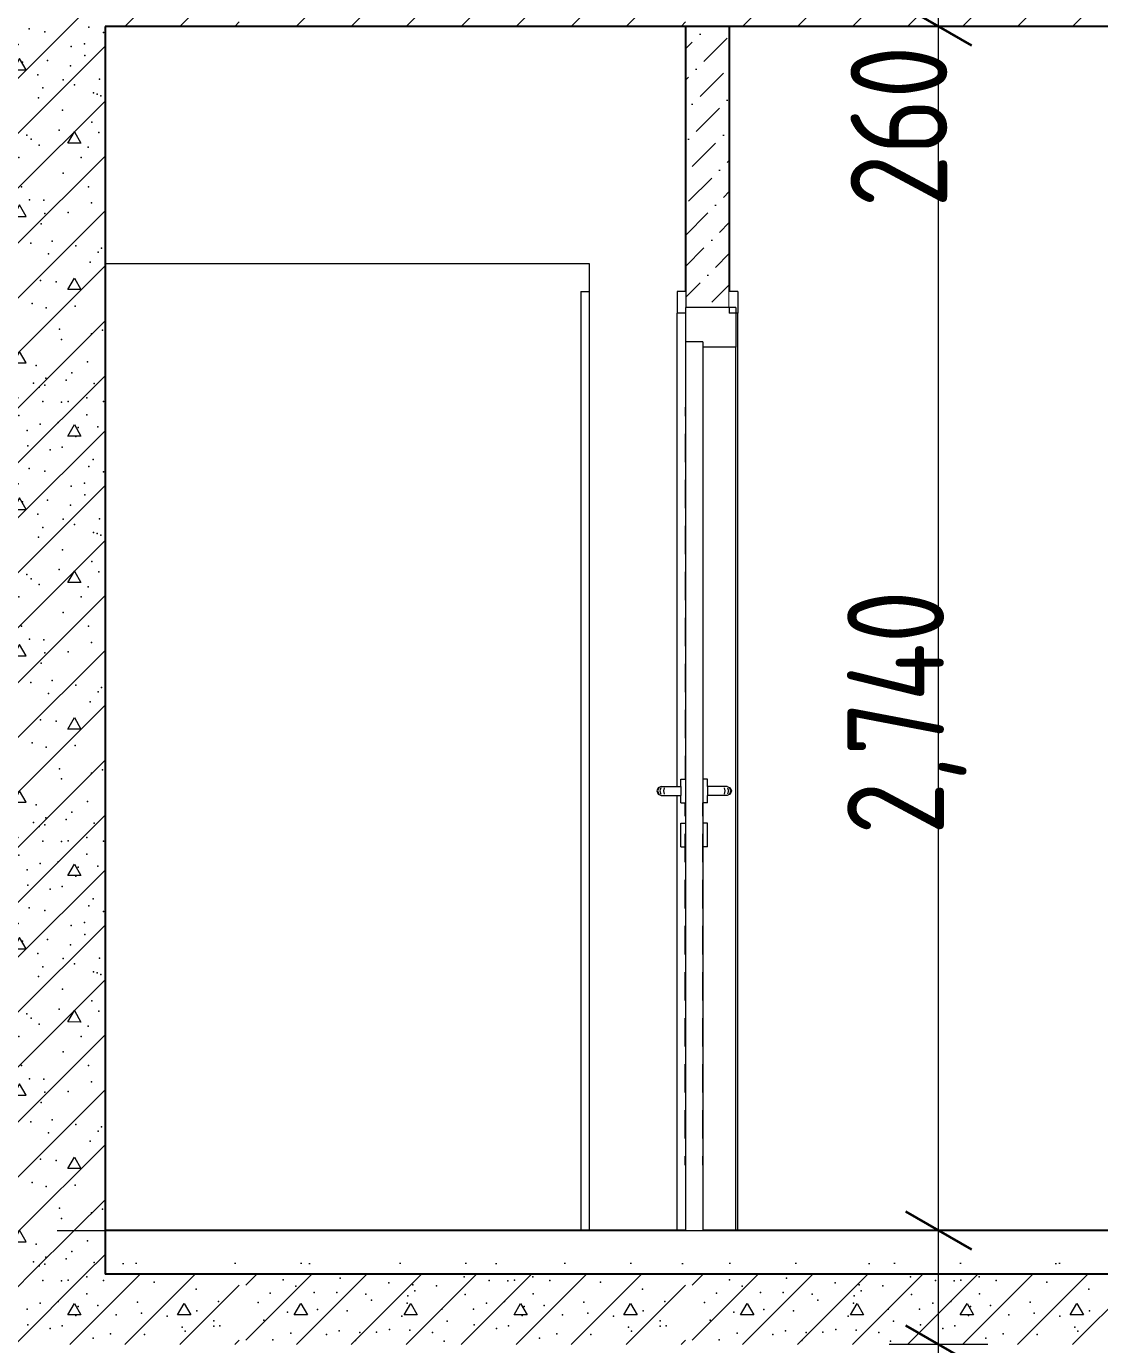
# Model space of a CAD drawing. Header units: millimetres. Extents: x 18162 to 7085488, y 72188 to 247925.
# Drawn here: x 3678250 to 3680691, y 109858 to 112858 of the extents above; entities that cross this region are included whole.
import ezdxf

# ---------------------------------------------------------------- set-up
doc = ezdxf.new("R2010")
doc.units = ezdxf.units.MM
doc.header["$MEASUREMENT"] = 0
doc.linetypes.add('Dot & Dashed', pattern=[670.277762, 317.5, -176.388889, 0, -176.388874])
doc.linetypes.add('Wipeout_Contour', pattern=[1000, 0, -1000])
doc.layers.add('Archicad Doors', color=7, linetype='Continuous')
doc.layers.add('Structural - Bearing', color=7, linetype='Continuous')
doc.styles.add('GENERATED_STYLE_3', font='', dxfattribs={"width": 0.8})
doc.styles.get('GENERATED_STYLE_3').set_extended_font_data('ISOCPEUR MON')
doc.dimstyles.new('GENERATED_STYLE__5', dxfattribs={"dimtxt": 220.000005, "dimasz": 114, "dimexe": 0.18, "dimexo": 150, "dimgap": 0, "dimtad": 1, "dimdec": 0, "dimzin": 0, "dimdsep": 46, "dimtxsty": 'GENERATED_STYLE_3', "dimblk": 'ARROWHEAD_2', "dimblk1": 'ARROWHEAD_2', "dimblk2": 'ARROWHEAD_2', "dimcen": 0.09, "dimclrd": 13, "dimclre": 13, "dimclrt": 13, "dimadec": 0, "dimazin": 0, "dimtfac": 1, "dimtdec": 4, "dimtmove": 0, "dimatfit": 3, "dimfxl": 1, "dimtolj": 1, "dimtzin": 0, "dimarcsym": 0})

# ---------------------------------------------------------------- blocks, each defined once
blk = doc.blocks.new('*X820', base_point=(3761974.7, 95118))
at = {"layer": 'Structural - Bearing', "color": 7, "linetype": 'Continuous', "lineweight": 9}
for p, q in [((3678229.1, 109862.9), (3678384.2, 110018)), ((3678229.1, 109987.9), (3678259.2, 110018)), ((3678349.2, 109858), (3678509.2, 110018)), ((3678474.2, 109858), (3678634.2, 110018)), ((3678749.5, 109993.2), (3678774.3, 110018)), ((3678749.5, 109868.2), (3678899.3, 110018)), ((3678864.3, 109858), (3679024.3, 110018)), ((3678989.3, 109858), (3679149.3, 110018)), ((3679114.3, 109858), (3679274.3, 110018)), ((3679239.3, 109858), (3679399.3, 110018)), ((3679364.3, 109858), (3679524.3, 110018)), ((3679489.3, 109858), (3679649.3, 110018)), ((3679764.7, 109993.2), (3679789.4, 110018)), ((3679764.7, 109868.2), (3679914.4, 110018)), ((3679879.4, 109858), (3680039.4, 110018)), ((3680004.4, 109858), (3680164.4, 110018)), ((3680129.4, 109858), (3680289.4, 110018)), ((3680254.4, 109858), (3680414.4, 110018)), ((3680379.4, 109858), (3680539.4, 110018)), ((3680504.4, 109858), (3680664.4, 110018)), ((3678599.2, 109858), (3678734.4, 109993.2)), ((3679614.3, 109858), (3679749.5, 109993.2)), ((3680629.4, 109858), (3680764.7, 109993.2)), ((3678344.3, 109925.6), (3678359.4, 109951.6)), ((3678359.4, 109951.6), (3678374.3, 109925.5)), ((3678594.3, 109925.6), (3678609.4, 109951.6)), ((3678609.4, 109951.6), (3678624.3, 109925.5)), ((3678859.4, 109925.6), (3678874.5, 109951.6)), ((3678874.5, 109951.6), (3678889.4, 109925.5)), ((3679109.4, 109925.6), (3679124.5, 109951.6)), ((3679124.5, 109951.6), (3679139.4, 109925.5)), ((3679359.4, 109925.6), (3679374.5, 109951.6)), ((3679374.5, 109951.6), (3679389.4, 109925.5)), ((3679609.4, 109925.6), (3679624.5, 109951.6)), ((3679624.5, 109951.6), (3679639.4, 109925.5)), ((3679874.5, 109925.6), (3679889.7, 109951.6)), ((3679889.7, 109951.6), (3679904.6, 109925.5)), ((3680124.5, 109925.6), (3680139.7, 109951.6)), ((3680139.7, 109951.6), (3680154.6, 109925.5)), ((3680374.5, 109925.6), (3680389.7, 109951.6)), ((3680389.7, 109951.6), (3680404.6, 109925.5)), ((3680624.5, 109925.6), (3680639.7, 109951.6)), ((3680639.7, 109951.6), (3680654.6, 109925.5)), ((3678374.3, 109925.5), (3678344.3, 109925.6)), ((3678624.3, 109925.5), (3678594.3, 109925.6)), ((3678889.4, 109925.5), (3678859.4, 109925.6)), ((3679139.4, 109925.5), (3679109.4, 109925.6)), ((3679389.4, 109925.5), (3679359.4, 109925.6)), ((3679639.4, 109925.5), (3679609.4, 109925.6)), ((3679904.6, 109925.5), (3679874.5, 109925.6)), ((3680154.6, 109925.5), (3680124.5, 109925.6)), ((3680404.6, 109925.5), (3680374.5, 109925.6)), ((3680654.6, 109925.5), (3680624.5, 109925.6)), ((3678724.2, 109858), (3678734.4, 109868.2)), ((3679739.3, 109858), (3679749.5, 109868.2))]:
    blk.add_line(p, q, dxfattribs=at)
for p in [(3678387.4, 110012.3), (3679246.2, 110012.3), (3679402.5, 110012.3), (3680261.3, 110012.3), (3680417.6, 110012.3), (3678287.9, 110004.1), (3678330.2, 110003.1), (3678345.6, 110004.6), (3678425.6, 110004.1), (3678541.1, 109999.9), (3678636.2, 109984.5), (3678834.2, 110005.4), (3678863.4, 109990.9), (3678964.3, 110009.3), (3679075, 109999), (3679129, 109993.8), (3679134.1, 109980.2), (3679183.1, 109992.2), (3679303, 110004.1), (3679345.3, 110003.1), (3679360.8, 110004.6), (3679440.8, 110004.1), (3679556.2, 109999.9), (3679651.3, 109984.5), (3679849.4, 110005.4), (3679878.5, 109990.9), (3679979.4, 110009.3), (3680090.2, 109999), (3680144.1, 109993.8), (3680149.2, 109980.2), (3680198.2, 109992.2), (3680318.1, 110004.1), (3680360.4, 110003.1), (3680375.9, 110004.6), (3680455.9, 110004.1), (3680571.4, 109999.9), (3680666.4, 109984.5), (3678281.4, 109952.6), (3678322.6, 109956.5), (3678388.1, 109973.8), (3678502.8, 109954.5), (3678687.1, 109956.5), (3678777.6, 109953.9), (3678804.6, 109975.4), (3678904.9, 109976.8), (3678956.6, 109976.4), (3679022.3, 109972.5), (3679035.2, 109959.1), (3679116.3, 109952.6), (3679118.2, 109969.1), (3679248, 109972.1), (3679296.5, 109952.6), (3679337.8, 109956.5), (3679403.2, 109973.8), (3679517.9, 109954.5), (3679702.2, 109956.5), (3679792.7, 109953.9), (3679819.7, 109975.4), (3679920, 109976.8), (3679971.8, 109976.4), (3680037.4, 109972.5), (3680050.4, 109959.1), (3680131.4, 109952.6), (3680133.3, 109969.1), (3680263.1, 109972.1), (3680311.7, 109952.6), (3680352.9, 109956.5), (3680418.3, 109973.8), (3680533, 109954.5), (3678251.8, 109938.5), (3678362.5, 109924.3), (3678367.7, 109944.9), (3678412.8, 109946.8), (3678454.5, 109925.6), (3678512.4, 109929.9), (3678570.7, 109922.5), (3678638.1, 109934.6), (3678844.5, 109932), (3678912.1, 109937.8), (3678979.7, 109934.6), (3679104.3, 109922.7), (3679195.4, 109939.1), (3679266.9, 109938.5), (3679377.7, 109924.3), (3679382.8, 109944.9), (3679428, 109946.8), (3679469.6, 109925.6), (3679527.5, 109929.9), (3679585.9, 109922.5), (3679653.2, 109934.6), (3679859.7, 109932), (3679927.3, 109937.8), (3679994.9, 109934.6), (3680119.4, 109922.7), (3680210.5, 109939.1), (3680282, 109938.5), (3680392.8, 109924.3), (3680397.9, 109944.9), (3680443.1, 109946.8), (3680484.7, 109925.6), (3680542.7, 109929.9), (3680601, 109922.5), (3680668.4, 109934.6), (3678253.5, 109903.3), (3678304.2, 109894.4), (3678331.8, 109900.5), (3678604.6, 109897.9), (3678676.3, 109911.9), (3678676.5, 109900.1), (3678690.3, 109901.1), (3678790.6, 109913.4), (3679076.3, 109892.1), (3679122.7, 109890.8), (3679207.7, 109911.4), (3679268.6, 109903.3), (3679319.3, 109894.4), (3679347, 109900.5), (3679619.7, 109897.9), (3679691.5, 109911.9), (3679691.6, 109900.1), (3679705.4, 109901.1), (3679805.7, 109913.4), (3680091.5, 109892.1), (3680137.8, 109890.8), (3680222.8, 109911.4), (3680283.8, 109903.3), (3680334.5, 109894.4), (3680362.1, 109900.5), (3680634.9, 109897.9), (3678402, 109872.4), (3678441.5, 109882.5), (3678518.7, 109881), (3678611.4, 109888.7), (3678810.6, 109868.6), (3678852.1, 109884.1), (3678933, 109881.4), (3678961.7, 109889.5), (3678999.2, 109867.1), (3679008.4, 109885.6), (3679046.3, 109886.6), (3679173.8, 109885.3), (3679200.4, 109865.8), (3679417.2, 109872.4), (3679456.6, 109882.5), (3679533.8, 109881), (3679626.6, 109888.7), (3679825.8, 109868.6), (3679867.2, 109884.1), (3679948.1, 109881.4), (3679976.8, 109889.5), (3680014.3, 109867.1), (3680023.6, 109885.6), (3680061.4, 109886.6), (3680188.9, 109885.3), (3680215.5, 109865.8), (3680432.3, 109872.4), (3680471.7, 109882.5), (3680549, 109881), (3680641.7, 109888.7)]:
    blk.add_point(p, dxfattribs=at)
blk = doc.blocks.new('*X833', base_point=(3761974.7, 95118))
at = {"layer": 'Structural - Bearing', "color": 7, "linetype": 'Continuous', "lineweight": 9}
for p, q in [((3678349.1, 112858), (3678509.1, 113018)), ((3678474.1, 112858), (3678634.1, 113018)), ((3678864.2, 112858), (3679024.2, 113018)), ((3678989.2, 112858), (3679149.2, 113018)), ((3679114.2, 112858), (3679274.2, 113018)), ((3679239.2, 112858), (3679399.2, 113018)), ((3679364.2, 112858), (3679524.2, 113018)), ((3679489.2, 112858), (3679649.2, 113018)), ((3679879.4, 112858), (3680039.4, 113018)), ((3680004.4, 112858), (3680164.4, 113018)), ((3680129.4, 112858), (3680289.4, 113018)), ((3680254.4, 112858), (3680414.4, 113018)), ((3680379.4, 112858), (3680539.4, 113018)), ((3680504.4, 112858), (3680664.4, 113018)), ((3678599.1, 112858), (3678734.4, 112993.3)), ((3679614.2, 112858), (3679749.5, 112993.3)), ((3680629.4, 112858), (3680764.7, 112993.3)), ((3678724.1, 112858), (3678734.4, 112868.3)), ((3679739.2, 112858), (3679749.5, 112868.3))]:
    blk.add_line(p, q, dxfattribs=at)
blk = doc.blocks.new('*X996', base_point=(3761974.7, 95118))
at = {"layer": 'Structural - Bearing', "color": 7, "linetype": 'Continuous', "lineweight": 9}
for p, q in [((3678229.1, 112737.9), (3678349.1, 112858)), ((3678229.1, 112612.9), (3678429.1, 112812.9)), ((3678234.4, 112785), (3678229.1, 112775.6)), ((3678249.5, 112759), (3678234.4, 112785)), ((3678229.1, 112758.9), (3678249.5, 112759)), ((3678229.1, 112487.9), (3678429.1, 112687.9)), ((3678344.3, 112592.3), (3678359.4, 112618.3)), ((3678374.3, 112592.3), (3678344.3, 112592.3)), ((3678359.4, 112618.3), (3678374.3, 112592.3)), ((3678229.1, 112362.9), (3678429.1, 112562.9)), ((3678234.4, 112451.6), (3678229.1, 112442.3)), ((3678249.5, 112425.6), (3678234.4, 112451.6)), ((3678229.1, 112237.9), (3678429.1, 112437.9)), ((3678229.1, 112425.6), (3678249.5, 112425.6)), ((3678234.4, 112118.3), (3678429.1, 112312.9)), ((3678344.3, 112259), (3678359.4, 112285)), ((3678359.4, 112285), (3678374.3, 112258.9)), ((3678374.3, 112258.9), (3678344.3, 112259)), ((3678359.4, 112118.3), (3678429.1, 112187.9)), ((3678229.1, 111987.9), (3678359.4, 112118.3)), ((3678229.1, 112112.9), (3678234.4, 112118.3)), ((3678234.4, 112118.3), (3678229.1, 112108.9)), ((3678249.5, 112092.3), (3678234.4, 112118.3)), ((3678229.1, 112092.3), (3678249.5, 112092.3)), ((3678229.1, 111862.9), (3678429.1, 112062.9)), ((3678229.1, 111737.9), (3678429.1, 111937.9)), ((3678344.3, 111925.6), (3678359.4, 111951.6)), ((3678359.4, 111951.6), (3678374.3, 111925.6)), ((3678374.3, 111925.6), (3678344.3, 111925.6)), ((3678229.1, 111612.9), (3678429.1, 111812.9)), ((3678234.4, 111785), (3678229.1, 111775.6)), ((3678249.5, 111758.9), (3678234.4, 111785)), ((3678229.1, 111758.9), (3678249.5, 111758.9)), ((3678229.1, 111487.9), (3678429.1, 111687.9)), ((3678344.3, 111592.3), (3678359.4, 111618.3)), ((3678359.4, 111618.3), (3678374.3, 111592.2)), ((3678374.3, 111592.2), (3678344.3, 111592.3)), ((3678229.1, 111362.9), (3678429.1, 111562.9)), ((3678234.4, 111451.6), (3678229.1, 111442.3)), ((3678249.5, 111425.6), (3678234.4, 111451.6)), ((3678229.1, 111237.9), (3678429.1, 111437.9)), ((3678229.1, 111425.6), (3678249.5, 111425.6)), ((3678234.4, 111118.3), (3678429.1, 111312.9)), ((3678344.3, 111258.9), (3678359.4, 111285)), ((3678359.4, 111285), (3678374.3, 111258.9)), ((3678374.3, 111258.9), (3678344.3, 111258.9)), ((3678359.4, 111118.3), (3678429.1, 111187.9)), ((3678229.1, 110987.9), (3678359.4, 111118.3)), ((3678229.1, 111112.9), (3678234.4, 111118.3)), ((3678234.4, 111118.3), (3678229.1, 111108.9)), ((3678229.1, 111092.2), (3678249.5, 111092.3)), ((3678249.5, 111092.3), (3678234.4, 111118.3)), ((3678229.1, 110862.9), (3678429.1, 111062.9)), ((3678344.3, 110925.6), (3678359.4, 110951.6)), ((3678359.4, 110951.6), (3678374.3, 110925.6)), ((3678229.1, 110737.9), (3678429.1, 110937.9)), ((3678374.3, 110925.6), (3678344.3, 110925.6)), ((3678229.1, 110612.9), (3678429.1, 110812.9)), ((3678234.4, 110784.9), (3678229.1, 110775.6)), ((3678249.5, 110758.9), (3678234.4, 110784.9)), ((3678229.1, 110758.9), (3678249.5, 110758.9)), ((3678229.1, 110487.9), (3678429.1, 110687.9)), ((3678344.3, 110592.3), (3678359.4, 110618.3)), ((3678359.4, 110618.3), (3678374.3, 110592.2)), ((3678374.3, 110592.2), (3678344.3, 110592.3)), ((3678229.1, 110362.9), (3678429.1, 110562.9)), ((3678234.4, 110451.6), (3678229.1, 110442.3)), ((3678229.1, 110237.9), (3678429.1, 110437.9)), ((3678249.5, 110425.6), (3678234.4, 110451.6)), ((3678229.1, 110425.6), (3678249.5, 110425.6)), ((3678234.4, 110118.3), (3678429.1, 110312.9)), ((3678344.3, 110258.9), (3678359.4, 110284.9)), ((3678359.4, 110284.9), (3678374.3, 110258.9)), ((3678374.3, 110258.9), (3678344.3, 110258.9)), ((3678359.4, 110118.3), (3678429.1, 110187.9)), ((3678234.4, 110118.3), (3678229.1, 110108.9)), ((3678229.1, 110112.9), (3678234.4, 110118.2)), ((3678249.5, 110092.2), (3678234.4, 110118.3)), ((3678259.2, 110018), (3678359.4, 110118.2)), ((3678229.1, 110092.2), (3678249.5, 110092.2)), ((3678384.2, 110018), (3678429.1, 110062.9))]:
    blk.add_line(p, q, dxfattribs=at)
for p in [(3678256.9, 112852.2), (3678292, 112845.7), (3678392, 112856.3), (3678426, 112843.9), (3678231.3, 112816.8), (3678352.5, 112811.9), (3678382.6, 112818.3), (3678241.5, 112776.2), (3678298.2, 112780.1), (3678383.1, 112791.7), (3678276.3, 112747.9), (3678350.3, 112768.2), (3678287.4, 112717.9), (3678333.6, 112736.7), (3678360, 112724.7), (3678416.6, 112737.6), (3678277.7, 112695.6), (3678402.8, 112706.4), (3678411, 112703.8), (3678419.8, 112700.2), (3678332.1, 112667), (3678325.2, 112621.7), (3678399.5, 112640.2), (3678251, 112610.6), (3678260.8, 112601.1), (3678415.2, 112616.8), (3678279.5, 112587.6), (3678390.5, 112582.8), (3678232.8, 112559.6), (3678375, 112559.7), (3678334.3, 112524.3), (3678239, 112493.1), (3678391.7, 112493.1), (3678257.5, 112463.3), (3678290, 112462.2), (3678398.2, 112456.1), (3678292, 112432.4), (3678345.6, 112434.4), (3678283.6, 112408.9), (3678260.7, 112364.9), (3678309.1, 112369.4), (3678362.6, 112358.7), (3678421.4, 112353.4), (3678300.8, 112340.2), (3678395.7, 112321.1), (3678413.8, 112343.8), (3678282.3, 112279.9), (3678317.8, 112276.8), (3678263.7, 112227.4), (3678295.2, 112217.6), (3678295.2, 112217.6), (3678361.1, 112221.2), (3678325.6, 112168.6), (3678330.2, 112145.5), (3678398.1, 112158.3), (3678423.5, 112166.3), (3678272.5, 112086.5), (3678389.6, 112094.3), (3678294.7, 112057.2), (3678340.6, 112053.1), (3678353.5, 112069.8), (3678266.8, 112046.4), (3678279.2, 112037.1), (3678292.6, 112041.2), (3678404.6, 112045), (3678231.1, 112012.3), (3678287.9, 112004.2), (3678330.2, 112003.1), (3678345.6, 112004.6), (3678387.4, 112012.4), (3678425.6, 112004.2), (3678232.8, 111972.2), (3678388.1, 111973.8), (3678251.8, 111938.5), (3678281.4, 111952.7), (3678322.6, 111956.5), (3678367.7, 111944.9), (3678412.8, 111946.8), (3678253.5, 111903.3), (3678331.8, 111900.6), (3678362.5, 111924.3), (3678304.2, 111894.5), (3678402, 111872.5), (3678256.9, 111852.2), (3678292, 111845.7), (3678392, 111856.3), (3678426, 111843.9), (3678231.3, 111816.8), (3678352.5, 111811.8), (3678382.6, 111818.3), (3678298.2, 111780.1), (3678383.1, 111791.7), (3678241.5, 111776.2), (3678350.3, 111768.2), (3678276.3, 111747.9), (3678333.6, 111736.7), (3678360, 111724.7), (3678416.6, 111737.6), (3678277.7, 111695.6), (3678287.4, 111717.9), (3678402.8, 111706.4), (3678411, 111703.8), (3678419.8, 111700.2), (3678332.1, 111667), (3678399.5, 111640.1), (3678251, 111610.6), (3678260.8, 111601.1), (3678325.2, 111621.7), (3678415.2, 111616.8), (3678279.5, 111587.6), (3678390.5, 111582.8), (3678232.8, 111559.6), (3678375, 111559.7), (3678334.3, 111524.2), (3678239, 111493.1), (3678391.7, 111493.1), (3678257.5, 111463.3), (3678290, 111462.2), (3678398.2, 111456), (3678292, 111432.4), (3678345.6, 111434.4), (3678283.6, 111408.9), (3678260.7, 111364.9), (3678309.1, 111369.3), (3678300.8, 111340.1), (3678362.6, 111358.7), (3678413.8, 111343.7), (3678421.4, 111353.4), (3678395.7, 111321.1), (3678282.3, 111279.9), (3678317.8, 111276.8), (3678263.7, 111227.3), (3678295.2, 111217.6), (3678295.2, 111217.6), (3678361.1, 111221.2), (3678325.6, 111168.6), (3678398.1, 111158.3), (3678423.5, 111166.3), (3678330.2, 111145.4), (3678389.6, 111094.2), (3678272.5, 111086.5), (3678353.5, 111069.8), (3678266.8, 111046.3), (3678279.2, 111037.1), (3678292.6, 111041.1), (3678294.7, 111057.2), (3678340.6, 111053.1), (3678404.6, 111045), (3678231.1, 111012.3), (3678287.9, 111004.1), (3678330.2, 111003.1), (3678345.6, 111004.6), (3678387.4, 111012.3), (3678425.6, 111004.1), (3678232.8, 110972.2), (3678388.1, 110973.8), (3678281.4, 110952.6), (3678322.6, 110956.5), (3678367.7, 110944.9), (3678412.8, 110946.8), (3678251.8, 110938.5), (3678362.5, 110924.3), (3678253.5, 110903.3), (3678304.2, 110894.5), (3678331.8, 110900.5), (3678256.9, 110852.2), (3678392, 110856.3), (3678402, 110872.4), (3678292, 110845.6), (3678426, 110843.9), (3678231.3, 110816.7), (3678352.5, 110811.8), (3678382.6, 110818.3), (3678383.1, 110791.7), (3678241.5, 110776.2), (3678298.2, 110780.1), (3678350.3, 110768.2), (3678276.3, 110747.9), (3678333.6, 110736.7), (3678416.6, 110737.6), (3678287.4, 110717.9), (3678360, 110724.7), (3678402.8, 110706.4), (3678411, 110703.8), (3678419.8, 110700.2), (3678277.7, 110695.6), (3678332.1, 110667), (3678399.5, 110640.1), (3678251, 110610.5), (3678325.2, 110621.7), (3678415.2, 110616.7), (3678260.8, 110601.1), (3678279.5, 110587.5), (3678390.5, 110582.7), (3678232.8, 110559.6), (3678375, 110559.6), (3678334.3, 110524.2), (3678239, 110493.1), (3678391.7, 110493.1), (3678257.5, 110463.2), (3678290, 110462.2), (3678292, 110432.4), (3678345.6, 110434.4), (3678398.2, 110456), (3678283.6, 110408.9), (3678260.7, 110364.9), (3678300.8, 110340.1), (3678309.1, 110369.3), (3678362.6, 110358.7), (3678413.8, 110343.7), (3678421.4, 110353.4), (3678395.7, 110321.1), (3678282.3, 110279.9), (3678317.8, 110276.8), (3678263.7, 110227.3), (3678361.1, 110221.1), (3678295.2, 110217.6), (3678295.2, 110217.6), (3678325.6, 110168.6), (3678423.5, 110166.3), (3678330.2, 110145.4), (3678398.1, 110158.3), (3678272.5, 110086.5), (3678389.6, 110094.2), (3678266.8, 110046.3), (3678292.6, 110041.1), (3678294.7, 110057.1), (3678340.6, 110053.1), (3678353.5, 110069.8), (3678404.6, 110045), (3678279.2, 110037)]:
    blk.add_point(p, dxfattribs=at)
blk = doc.blocks.new('*D1093', base_point=(3761974.7, 95118))
at = {"color": 12, "linetype": 'Continuous', "lineweight": 35}
for p, q in [((3680249.8, 109901.3), (3680399.8, 109814.7)), ((3680249.8, 107161.3), (3680399.8, 107074.7))]:
    blk.add_line(p, q, dxfattribs=at)
at = {"color": 13, "linetype": 'Continuous', "lineweight": 13}
for p, q in [((3680437.3, 109858), (3680212.3, 109858)), ((3680324.8, 107118), (3680324.8, 109858)), ((3680437.3, 107118), (3680212.3, 107118)), ((3680324.8, 106858), (3680324.8, 107118))]:
    blk.add_line(p, q, dxfattribs=at)
at = {"color": 13, "lineweight": 13, "char_height": 220, "attachment_point": 7, "rotation": 90, "style": 'GENERATED_STYLE_3'}
for s, insert in [('\\A1;{\\pql;\\fISOCPEUR MON|b0|i0|c0|p0;\\W0.800000;260}', (3680344.7, 109445.8)), ('\\A1;{\\pql;\\fISOCPEUR MON|b0|i0|c0|p0;\\W0.800000;2,740}', (3680388.6, 108018.2))]:
    blk.add_mtext(s, dxfattribs=dict(at, insert=insert))
blk = doc.blocks.new('ARROWHEAD_2')
at = {"color": 0, "linetype": 'Continuous', "lineweight": 0}
for p, q in [((-0.378, -0.655), (0.378, 0.655)), ((0, 0), (-1, 0))]:
    blk.add_line(p, q, dxfattribs=at)
blk = doc.blocks.new('*D1094', base_point=(3761974.7, 95118))
at = {"color": 12, "linetype": 'Continuous', "lineweight": 35}
for p, q in [((3680249.8, 110161.3), (3680399.8, 110074.7)), ((3680249.8, 109901.3), (3680399.8, 109814.7))]:
    blk.add_line(p, q, dxfattribs=at)
at = {"color": 13, "linetype": 'Continuous', "lineweight": 13}
blk.add_line((3680324.8, 109858), (3680324.8, 110118), dxfattribs=at)
blk = doc.blocks.new('*D1095', base_point=(3761974.7, 95118))
at = {"color": 12, "linetype": 'Continuous', "lineweight": 35}
for p, q in [((3680249.8, 112901.3), (3680399.8, 112814.7)), ((3680249.8, 110161.3), (3680399.8, 110074.7))]:
    blk.add_line(p, q, dxfattribs=at)
at = {"color": 13, "linetype": 'Continuous', "lineweight": 13}
for p, q in [((3680437.3, 112858), (3680212.3, 112858)), ((3680324.8, 110118), (3680324.8, 112858)), ((3680437.3, 110118), (3680212.3, 110118)), ((3680324.8, 109858), (3680324.8, 110118))]:
    blk.add_line(p, q, dxfattribs=at)
at = {"color": 13, "lineweight": 13, "char_height": 220, "attachment_point": 7, "rotation": 90, "style": 'GENERATED_STYLE_3'}
for s, insert in [('\\A1;{\\pql;\\fISOCPEUR MON|b0|i0|c0|p0;\\W0.800000;260}', (3680344.7, 112445.8)), ('\\A1;{\\pql;\\fISOCPEUR MON|b0|i0|c0|p0;\\W0.800000;2,740}', (3680388.6, 111018.2))]:
    blk.add_mtext(s, dxfattribs=dict(at, insert=insert))
blk = doc.blocks.new('*D1096', base_point=(3761974.7, 95118))
at = {"color": 12, "linetype": 'Continuous', "lineweight": 35}
for p, q in [((3680249.8, 113161.3), (3680399.8, 113074.7)), ((3680249.8, 112901.3), (3680399.8, 112814.7))]:
    blk.add_line(p, q, dxfattribs=at)
at = {"color": 13, "linetype": 'Continuous', "lineweight": 13}
blk.add_line((3680324.8, 112858), (3680324.8, 113118), dxfattribs=at)

msp = doc.modelspace()

# ---------------------------------------------------------------- hatches: boundary and pattern name
at = {"layer": 'Structural - Bearing', "linetype": 'Continuous', "lineweight": 9}
h = msp.add_hatch(dxfattribs=at)
h.set_pattern_fill('Dot___Dashed_0003', style=0, pattern_type=2)
h.set_pattern_definition([(45, (3761974.73, 95118.01), (-70.71068, 70.71068), [75, -25, 0, -25]), (45, (3761983.57, 95197.56), (-70.71068, 70.71068), [75, -25, 0, -25])])
h.paths.add_polyline_path([(3679749.1, 112218), (3679849.1, 112218), (3679849.1, 112858), (3679749.1, 112858)])
h = msp.add_hatch(dxfattribs=at)
h.set_pattern_fill('Lightweight_Concrete_0003', style=0, pattern_type=2)
h.set_pattern_definition([(0, (3761974.7, 95118), (0, 779.423), [48.75, -401.25]), (0, (3762199.7, 95507.7), (0, 779.423), [48.75, -401.25]), (60, (3761974.7, 95118), (-675, 389.7114), [48.75, -401.25]), (60, (3762424.7, 95118), (-675, 389.7114), [48.75, -401.25]), (120, (3762023.5, 95118), (675, 389.7114), [48.75, -401.25]), (120, (3762473.5, 95118), (675, 389.7114), [48.75, -401.25]), (0, (3761974.73, 95193), (0, 150), [0, -150, 0, -225]), (45, (3762049.73, 95193), (-106.06602, 106.06602), [0, -112.5, 0, -187.5])])
h.paths.add_polyline_path([(3683229.1, 110118), (3678429.1, 110118), (3678429.1, 110018), (3683229.1, 110018)])

# ---------------------------------------------------------------- linework, layer by layer
at = {"layer": 'Archicad Doors', "color": 7, "linetype": 'Continuous', "lineweight": 9}
for p, q in [((3678429.1, 112318), (3679530.4, 112318)), ((3679530.4, 112318), (3679530.4, 110118)), ((3679511.4, 112255), (3679511.4, 110118)), ((3679511.4, 112255), (3679530.4, 112255)), ((3679687, 111125.1), (3679684.1, 111118)), ((3679688.5, 111125.1), (3679685.8, 111118)), ((3679694.1, 111128), (3679687, 111125.1)), ((3679693.4, 111125.1), (3679691.2, 111118)), ((3679694.1, 111128), (3679695.2, 111128)), ((3679695.2, 111128), (3679698.4, 111128)), ((3679698.4, 111128), (3679703.3, 111128)), ((3679700.6, 111125.1), (3679699.4, 111118)), ((3679703.3, 111128), (3679709.1, 111128)), ((3679834.8, 111128), (3679829.1, 111128)), ((3679839.7, 111128), (3679834.8, 111128)), ((3679837.6, 111125.1), (3679838.7, 111118)), ((3679842.9, 111128), (3679839.7, 111128)), ((3679844.1, 111128), (3679842.9, 111128)), ((3679844.1, 111128), (3679851.1, 111125.1)), ((3679844.8, 111125.1), (3679846.9, 111118)), ((3679849.6, 111125.1), (3679852.3, 111118)), ((3679851.1, 111125.1), (3679854.1, 111118)), ((3679684.1, 111118), (3679687, 111110.9)), ((3679685.8, 111118), (3679688.5, 111110.9)), ((3679687, 111110.9), (3679694.1, 111108)), ((3679691.2, 111118), (3679693.4, 111110.9)), ((3679694.1, 111108), (3679695.2, 111108)), ((3679695.2, 111108), (3679698.4, 111108)), ((3679698.4, 111108), (3679703.3, 111108)), ((3679699.4, 111118), (3679700.6, 111110.9)), ((3679703.3, 111108), (3679709.1, 111108)), ((3679730.1, 110118), (3679730.1, 111108)), ((3679834.8, 111108), (3679829.1, 111108)), ((3679839.7, 111108), (3679834.8, 111108)), ((3679838.7, 111118), (3679837.6, 111110.9)), ((3679842.9, 111108), (3679839.7, 111108)), ((3679844.1, 111108), (3679842.9, 111108)), ((3679851.1, 111110.9), (3679844.1, 111108)), ((3679846.9, 111118), (3679844.8, 111110.9)), ((3679852.3, 111118), (3679849.6, 111110.9)), ((3679854.1, 111118), (3679851.1, 111110.9))]:
    msp.add_line(p, q, dxfattribs=at)
at = {"layer": 'Structural - Bearing', "color": 7, "linetype": 'Continuous', "lineweight": 25}
for p, q in [((3679749.1, 112858), (3678429.1, 112858)), ((3678429.1, 112858), (3678429.1, 110118)), ((3679849.1, 112858), (3679749.1, 112858)), ((3683229.1, 112858), (3679849.1, 112858)), ((3678429.1, 110118), (3678429.1, 110018)), ((3683229.1, 110018), (3678429.1, 110018))]:
    msp.add_line(p, q, dxfattribs=at)
at = {"layer": 'Structural - Bearing', "color": 7, "linetype": 'Continuous', "lineweight": 25, "flags": 128}
for points in [[(3679749.1, 112858), (3679749.1, 112255), (3679749.1, 112218)], [(3679849.1, 112858), (3679849.1, 112255), (3679849.1, 112218)], [(3683229.1, 110118), (3679789.1, 110118), (3679749.1, 110118), (3678429.1, 110118)]]:
    msp.add_lwpolyline(points, dxfattribs=at)

# ---------------------------------------------------------------- block references
at = {"layer": 'Structural - Bearing', "lineweight": 0}
for name in ['*X833', '*X996', '*X820']:
    msp.add_blockref(name, (3761974.7, 95118), dxfattribs=at)

# ---------------------------------------------------------------- dimensions: what is measured, and where the dimension line sits
at = {"color": 13, "linetype": 'Continuous', "lineweight": 13}
for base, p1, p2, picture, middle in [((3680324.8, 113118), (3674429.1, 112858), (3676329.1, 113118), '*D1096', (3680170.8, 112696.9)), ((3680324.8, 109858), (3676329.1, 107118), (3674429.1, 109858), '*D1093', (3680170.8, 108386.7))]:
    dim = msp.add_linear_dim(base=base, p1=p1, p2=p2, angle=90, dimstyle='GENERATED_STYLE__5', dxfattribs=at)
    dim.commit()
    dim.dimension.update_dxf_attribs({"geometry": picture, "text_midpoint": middle, "dimtype": 160, "text_rotation": 90})

# ---------------------------------------------------------------- next in the draw order: wipeouts: each hides what was drawn before it
at = {"color": 254, "linetype": 'Wipeout_Contour', "lineweight": 0, "ltscale": 14725802.53414469}
msp.add_wipeout([(3679730.1, 112205), (3679749.1, 112205), (3679749.1, 112255), (3679730.1, 112255)], dxfattribs=at).dxf.layer = 'Archicad Doors'
at = {"color": 254, "linetype": 'Wipeout_Contour', "lineweight": 0, "ltscale": 22089427.13919461}
msp.add_wipeout([(3679849.1, 112255), (3679849.1, 112218), (3679864.1, 112218), (3679864.1, 112205), (3679868.1, 112205), (3679868.1, 112255)], dxfattribs=at).dxf.layer = 'Archicad Doors'
at = {"color": 254, "linetype": 'Wipeout_Contour', "lineweight": 0, "ltscale": 14725787.43561359}
msp.add_wipeout([(3679749.1, 110118), (3679789.1, 110118), (3679789.1, 112140), (3679749.1, 112140)], dxfattribs=at).dxf.layer = 'Archicad Doors'

# ---------------------------------------------------------------- next in the draw order: linework, layer by layer
at = {"color": 8, "linetype": 'Dot & Dashed', "lineweight": 13}
msp.add_line((3658879.3, 110118), (3689916.5, 110118), dxfattribs=at)
at = {"layer": 'Archicad Doors', "color": 7, "linetype": 'Continuous', "lineweight": 9}
for p, q in [((3679730.1, 112255), (3679730.1, 112205)), ((3679749.1, 112255), (3679730.1, 112255)), ((3679868.1, 112255), (3679849.1, 112255)), ((3679730.1, 111128), (3679730.1, 112205)), ((3679749, 111991.2), (3679749, 111970.9)), ((3679789.2, 111991.2), (3679789.2, 111970.9)), ((3679749, 111930.6), (3679749, 111866.2)), ((3679789.2, 111930.6), (3679789.2, 111866.2)), ((3679749, 111825.9), (3679749, 111761.5)), ((3679789.2, 111825.9), (3679789.2, 111761.5)), ((3679749, 111721.2), (3679749, 111656.8)), ((3679789.2, 111721.2), (3679789.2, 111656.8)), ((3679749, 111616.5), (3679749, 111552.1)), ((3679789.2, 111616.5), (3679789.2, 111552.1)), ((3679749, 111511.8), (3679749, 111447.3)), ((3679789.2, 111511.8), (3679789.2, 111447.3)), ((3679749, 111407.1), (3679749, 111342.6)), ((3679789.2, 111407.1), (3679789.2, 111342.6)), ((3679749, 111302.4), (3679749, 111237.9)), ((3679789.2, 111302.4), (3679789.2, 111237.9)), ((3679749, 111197.7), (3679749, 111193.4)), ((3679749, 111193.4), (3679749, 111145)), ((3679789.2, 111197.7), (3679789.2, 111193.4)), ((3679789.2, 111193.4), (3679789.2, 111145.3)), ((3679709.1, 111128), (3679739.1, 111128)), ((3679739.1, 111141.4), (3679739.1, 111145)), ((3679739.1, 111145), (3679739.2, 111145)), ((3679739.1, 111131.5), (3679739.1, 111141.4)), ((3679739.1, 111128), (3679739.1, 111131.5)), ((3679739.1, 111128), (3679739.1, 111125.1)), ((3679739.1, 111125.1), (3679739.1, 111118)), ((3679739.2, 111145), (3679749, 111145)), ((3679749, 111145), (3679749.1, 111145)), ((3679789.2, 111145), (3679789.1, 111145)), ((3679799, 111145), (3679789.2, 111145)), ((3679799.1, 111145), (3679799, 111145)), ((3679799.1, 111141.4), (3679799.1, 111145)), ((3679799.1, 111131.5), (3679799.1, 111141.4)), ((3679799.1, 111128), (3679799.1, 111131.5)), ((3679799.1, 111128), (3679799.1, 111125.1)), ((3679829.1, 111128), (3679799.1, 111128)), ((3679799.1, 111125.1), (3679799.1, 111118)), ((3679709.1, 111108), (3679739.1, 111108)), ((3679739.1, 111118), (3679739.1, 111110.9)), ((3679739.1, 111110.9), (3679739.1, 111108)), ((3679739.1, 111104.5), (3679739.1, 111108)), ((3679739.1, 111094.6), (3679739.1, 111104.5)), ((3679739.1, 111091), (3679739.1, 111094.6)), ((3679739.1, 111091), (3679739.2, 111091)), ((3679739.2, 111091), (3679749, 111091)), ((3679749, 111091), (3679749.1, 111091)), ((3679749, 111064.6), (3679749, 111091)), ((3679789.2, 111091), (3679789.1, 111091)), ((3679789.2, 111064.6), (3679789.2, 111091)), ((3679799, 111091), (3679789.2, 111091)), ((3679799.1, 111091), (3679799, 111091)), ((3679799.1, 111118), (3679799.1, 111110.9)), ((3679799.1, 111110.9), (3679799.1, 111108)), ((3679799.1, 111104.5), (3679799.1, 111108)), ((3679829.1, 111108), (3679799.1, 111108)), ((3679799.1, 111094.6), (3679799.1, 111104.5)), ((3679799.1, 111091), (3679799.1, 111094.6)), ((3679749, 111060.3), (3679749, 111064.6)), ((3679789.2, 111060.3), (3679789.2, 111064.6)), ((3679739.1, 111041.4), (3679739.1, 111045)), ((3679739.1, 111045), (3679739.2, 111045)), ((3679739.1, 111031.5), (3679739.1, 111041.4)), ((3679739.1, 111018), (3679739.1, 111031.5)), ((3679739.2, 111045), (3679749, 111045)), ((3679749, 111045), (3679749.1, 111045)), ((3679789.2, 111045), (3679789.1, 111045)), ((3679799, 111045), (3679789.2, 111045)), ((3679799.1, 111045), (3679799, 111045)), ((3679799.1, 111041.4), (3679799.1, 111045)), ((3679799.1, 111031.5), (3679799.1, 111041.4)), ((3679799.1, 111018), (3679799.1, 111031.5)), ((3679739.1, 111004.5), (3679739.1, 111018)), ((3679739.1, 110994.6), (3679739.1, 111004.5)), ((3679749, 110955.6), (3679749, 111020.1)), ((3679789.2, 110955.6), (3679789.2, 111020.1)), ((3679799.1, 111004.5), (3679799.1, 111018)), ((3679799.1, 110994.6), (3679799.1, 111004.5)), ((3679739.1, 110991), (3679739.1, 110994.6)), ((3679739.1, 110991), (3679739.2, 110991)), ((3679739.2, 110991), (3679749, 110991)), ((3679749, 110991), (3679749.1, 110991)), ((3679789.2, 110991), (3679789.1, 110991)), ((3679799, 110991), (3679789.2, 110991)), ((3679799.1, 110991), (3679799, 110991)), ((3679799.1, 110991), (3679799.1, 110994.6)), ((3679749, 110850.9), (3679749, 110915.4)), ((3679789.2, 110850.9), (3679789.2, 110915.4)), ((3679749, 110746.2), (3679749, 110810.7)), ((3679789.2, 110746.2), (3679789.2, 110810.7)), ((3679749, 110641.5), (3679749, 110706)), ((3679789.2, 110641.5), (3679789.2, 110706)), ((3679749, 110536.8), (3679749, 110601.3)), ((3679789.2, 110536.8), (3679789.2, 110601.3)), ((3679749, 110432.1), (3679749, 110496.6)), ((3679789.2, 110432.1), (3679789.2, 110496.6)), ((3679749, 110327.4), (3679749, 110391.8)), ((3679789.2, 110327.4), (3679789.2, 110391.8)), ((3679749, 110266.8), (3679749, 110287.1)), ((3679789.2, 110266.8), (3679789.2, 110287.1))]:
    msp.add_line(p, q, dxfattribs=at)

# ---------------------------------------------------------------- next in the draw order: dimensions: what is measured, and where the dimension line sits
at = {"color": 13, "linetype": 'Continuous', "lineweight": 13}
dim = msp.add_linear_dim(base=(3680324.8, 110118), p1=(3674429.1, 109858), p2=(3676329.1, 110118), angle=90, dimstyle='GENERATED_STYLE__5', dxfattribs=at)
dim.commit()
dim.dimension.update_dxf_attribs({"geometry": '*D1094', "text_midpoint": (3680170.8, 109696.9), "dimtype": 160, "text_rotation": 90})

# ---------------------------------------------------------------- next in the draw order: wipeouts: each hides what was drawn before it
at = {"color": 254, "linetype": 'Wipeout_Contour', "lineweight": 0, "ltscale": 22089058.47927547}
msp.add_wipeout([(3679749.1, 112140), (3679789.1, 112140), (3679789.1, 112128), (3679864.1, 112128), (3679864.1, 112218), (3679749.1, 112218)], dxfattribs=at).dxf.layer = 'Archicad Doors'

# ---------------------------------------------------------------- next in the draw order: linework, layer by layer
at = {"layer": 'Archicad Doors', "color": 7, "linetype": 'Continuous', "lineweight": 9}
for p, q in [((3679868.1, 112255), (3679868.1, 112205)), ((3679749.1, 112205), (3679730.1, 112205)), ((3679849.1, 112218), (3679849.1, 112205)), ((3679868.1, 112205), (3679849.1, 112205)), ((3679864.1, 112218), (3679864.1, 112128)), ((3679868.1, 110118), (3679868.1, 112205)), ((3679789.1, 112140), (3679749.1, 112140)), ((3679864.1, 112128), (3679789.1, 112128)), ((3679864.1, 110118), (3679864.1, 112128))]:
    msp.add_line(p, q, dxfattribs=at)
at = {"layer": 'Archicad Doors', "color": 7, "linetype": 'Continuous', "lineweight": 9, "flags": 128}
for points in [[(3679749.1, 112218), (3679749.1, 112205), (3679749.1, 112140), (3679749.1, 110118)], [(3679864.1, 112218), (3679849.1, 112218), (3679749.1, 112218)], [(3679789.1, 112140), (3679789.1, 112128), (3679789.1, 110118)]]:
    msp.add_lwpolyline(points, dxfattribs=at)

# ---------------------------------------------------------------- next in the draw order: dimensions: what is measured, and where the dimension line sits
at = {"color": 13, "linetype": 'Continuous', "lineweight": 13}
dim = msp.add_linear_dim(base=(3680324.8, 112858), p1=(3676329.1, 110118), p2=(3674429.1, 112858), angle=90, dimstyle='GENERATED_STYLE__5', dxfattribs=at)
dim.commit()
dim.dimension.update_dxf_attribs({"geometry": '*D1095', "text_midpoint": (3680170.8, 111386.7), "dimtype": 160, "text_rotation": 90})

doc.saveas('drawing.dxf')
